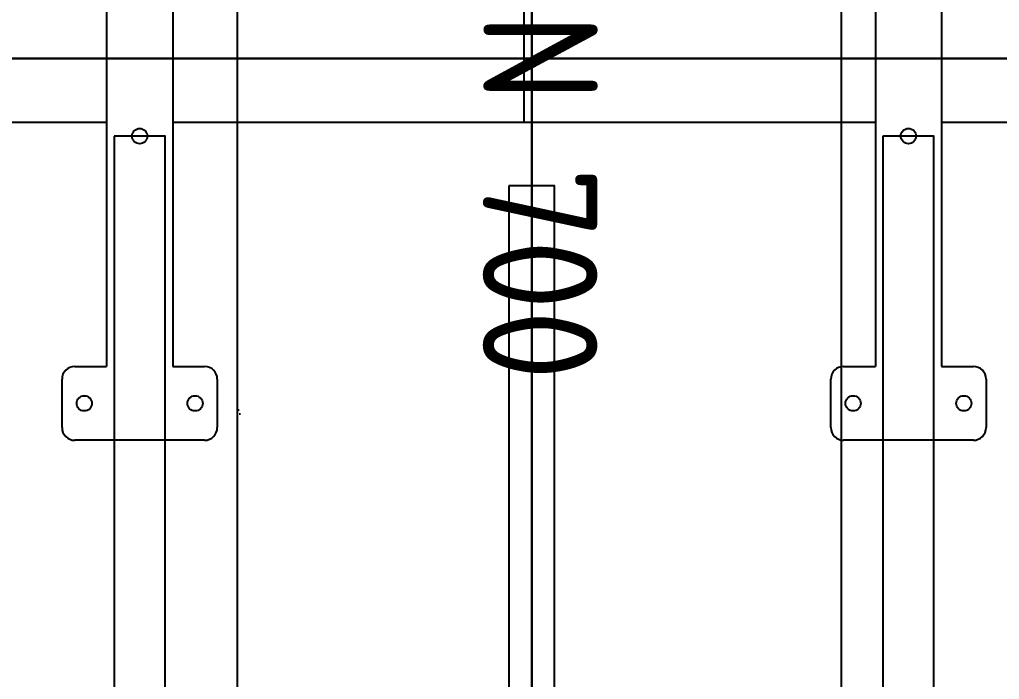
# Model space of a CAD drawing. Header units: millimetres. Extents: x 151130 to 215929, y 2134 to 34533.
# Drawn here: x 170273.9 to 170658.8, y 7177.3 to 7436.5 of the extents above; entities that cross this region are included whole.
import ezdxf

# ---------------------------------------------------------------- set-up
doc = ezdxf.new("R2010")
doc.units = ezdxf.units.MM
for name, color, linetype in [('2D', 7, 'Continuous'), ('MUEBLES', 8, 'Continuous'), ('OH CUBIERTA', 3, 'Continuous'), ('OH!-Furniture', 7, 'Continuous')]:
    doc.layers.add(name, color=color, linetype=linetype)
doc.styles.get("Standard").update_dxf_attribs({"font": 'isocp2.shx'})

# ---------------------------------------------------------------- blocks, each defined once
blk = doc.blocks.new('CUR25.15070')
at = {"layer": 'OH CUBIERTA'}
blk.add_lwpolyline([(0, 0), (0, 700), (1500, 700), (1500, 0)], close=True, dxfattribs=at)
blk = doc.blocks.new('SP.LI.5LCD.140R')
at = {"layer": '2D'}
for p, q in [((-25, 164), (-25, 533)), ((-126, 181.5), (-145, 181.5)), ((-150, 176.5), (-150, 125.5)), ((-121, 164), (-121, 176.5)), ((121, 164), (-121, 164)), ((121, 138), (-121, 138)), ((-121, 125.5), (-121, 138)), ((-25, -138), (-25, 138)), ((-145, 120.5), (-126, 120.5)), ((-25, 0), (25, 0)), ((-126, -120.5), (-145, -120.5)), ((-150, -125.5), (-150, -176.5)), ((-121, -138), (-121, -125.5)), ((121, -138), (-121, -138)), ((121, -164), (-121, -164)), ((-121, -176.5), (-121, -164)), ((-25, -533), (-25, -164)), ((-145, -181.5), (-126, -181.5))]:
    blk.add_line(p, q, dxfattribs=at)
at = {"layer": '2D', "extrusion": (0, 0, -1)}
for centre, major_axis, start_param, end_param in [((-145, 176.5), (-3.54, 3.54), 5.497787, 7.068583), ((-126, 176.5), (3.54, 3.54), -0.785398, 0.785398), ((-135.5, 172.75), (-2.12, 2.12), 0.785398, 7.068583), ((-30.5, 151), (-2.12, 2.12), 0.785398, 7.068583), ((-135.5, 129.25), (-2.12, 2.12), 0.785398, 7.068583), ((-145, 125.5), (3.54, 3.54), 2.356194, 3.926991), ((-126, 125.5), (-3.54, 3.54), 2.356194, 3.926991), ((-145, -125.5), (-3.54, 3.54), 5.497787, 7.068583), ((-126, -125.5), (3.54, 3.54), -0.785398, 0.785398), ((-135.5, -129.25), (-2.12, 2.12), 0.785398, 7.068583), ((-30.5, -151), (-2.12, 2.12), 0.785398, 7.068583), ((-135.5, -172.75), (-2.12, 2.12), 0.785398, 7.068583), ((-145, -176.5), (3.54, 3.54), 2.356194, 3.926991), ((-126, -176.5), (-3.54, 3.54), 2.356194, 3.926991)]:
    blk.add_ellipse(centre, major_axis=major_axis, ratio=1, start_param=start_param, end_param=end_param, dxfattribs=at)
blk = doc.blocks.new('UNION 700')
at = {"layer": 'OH!-Furniture', "color": 4}
for p, q in [((-361.01, 202.39), (-361.01, 202.67)), ((-361.01, 202.23), (-361.01, 202.39)), ((-361.01, 202.16), (-361.01, 202.23))]:
    blk.add_line(p, q, dxfattribs=at)
blk.add_lwpolyline([(-850.66, 201.37), (-150.66, 201.37), (-150.66, 438.74), (-850.66, 438.74)], close=True, dxfattribs=at)
at = {"layer": 'OH!-Furniture', "color": 4, "flags": 128}
blk.add_lwpolyline([(-362.48, 202.16), (-362.48, 201.37)], dxfattribs=at)
at = {"layer": 'OH!-Furniture', "color": 4, "insert": (-635.78, 342.85), "char_height": 45, "attachment_point": 1}
blk.add_mtext_dynamic_manual_height_columns('{\\C1;UNION 700}', width=627.7096, gutter_width=12.5, heights=[0], dxfattribs=at)
blk = doc.blocks.new('B6')
at = {"color": 5}
blk.add_lwpolyline([(3085, 666), (4485, 666), (4485, 684), (3085, 684)], close=True, dxfattribs=at)
at = {"layer": 'MUEBLES'}
for points in [[(3065.5, 813), (4479.5, 813), (4479.5, 833), (3065.5, 833)], [(3065.5, 511), (4479.5, 511), (4479.5, 531), (3065.5, 531)]]:
    blk.add_lwpolyline(points, close=True, dxfattribs=at)
at = {"xscale": -1}
blk.add_blockref('SP.LI.5LCD.140R', (3035, 672), dxfattribs=at)
at = {"layer": 'OH CUBIERTA'}
for p in [(1535, 675), (3035, 675), (1535, -25), (3035, -25)]:
    blk.add_blockref('CUR25.15070', p, dxfattribs=at)
at = {"layer": 'OH!-Furniture'}
blk.add_blockref('UNION 700', (3535.66, 357.94), dxfattribs=at)

msp = doc.modelspace()

# ---------------------------------------------------------------- block references
at = {"color": 5, "rotation": 270}
msp.add_blockref('B6', (169800.03, 10456.29), dxfattribs=at)

doc.saveas('drawing.dxf')
